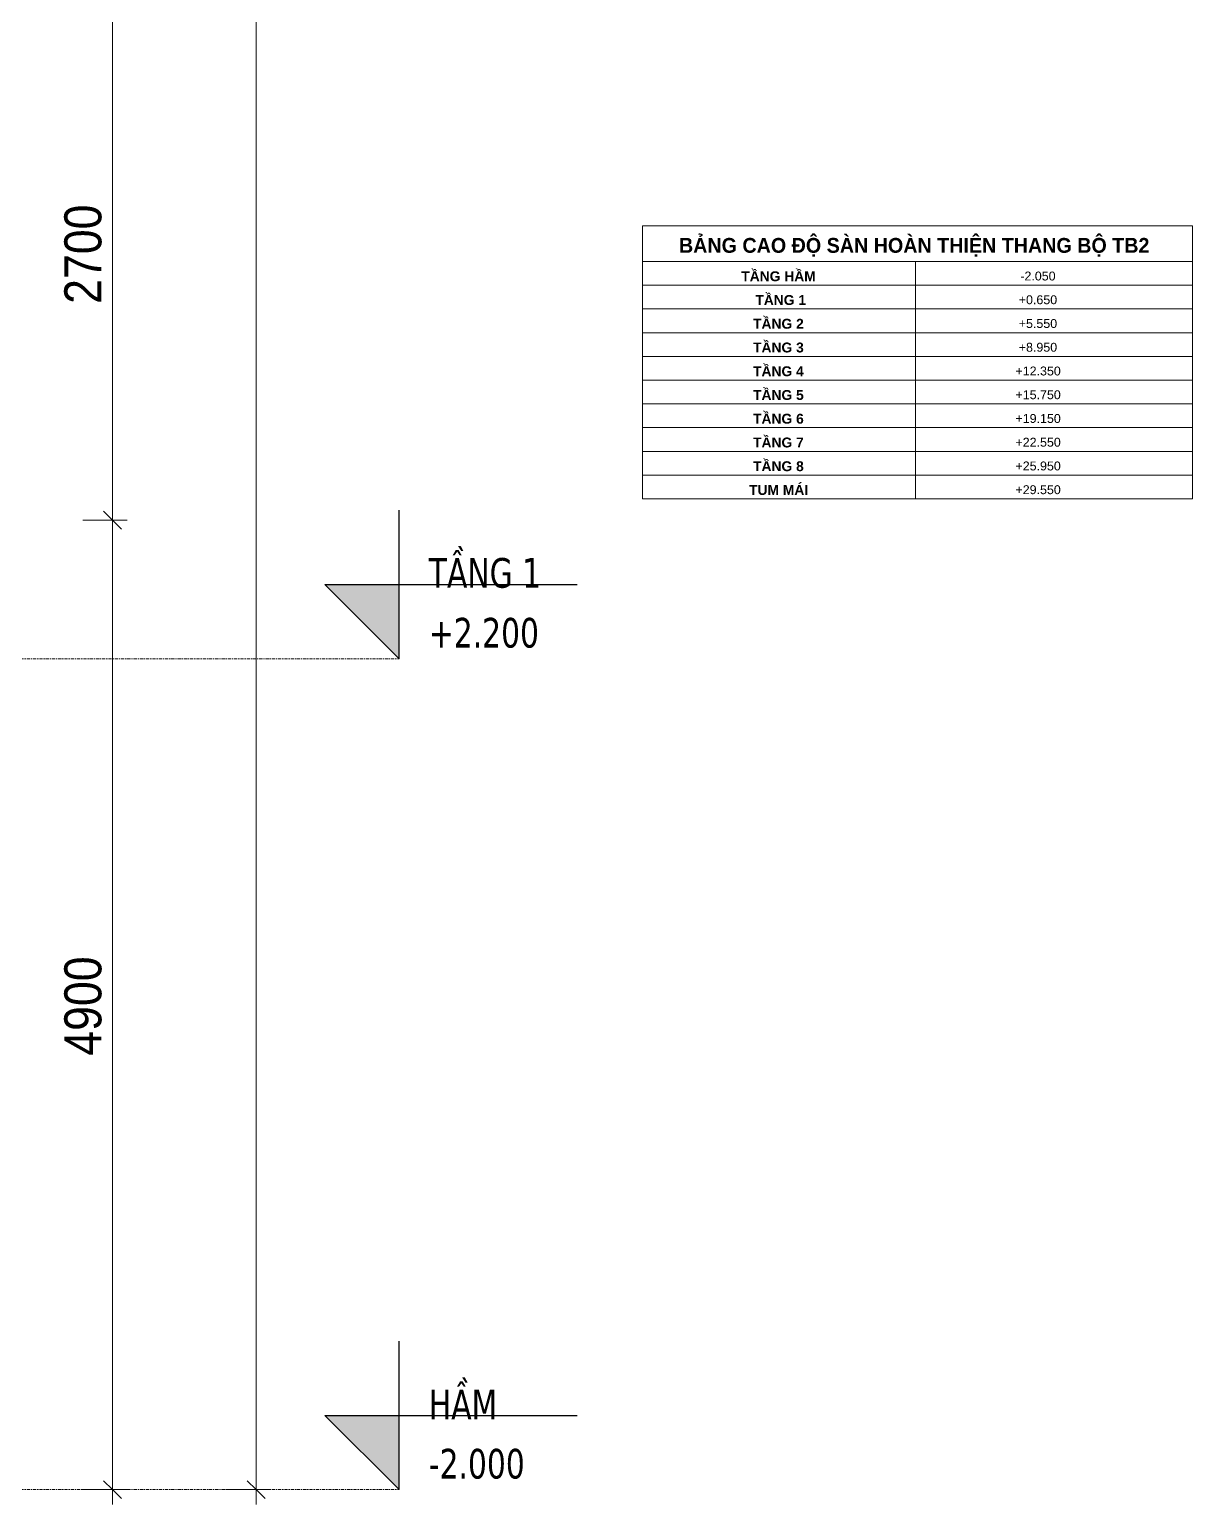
# Model space of a CAD drawing. Header units: millimetres. Extents: x 31919 to 91448, y -42770 to 34550.
# Drawn here: x 85571 to 91448, y -2075 to 5380 of the extents above; entities that cross this region are included whole.
import ezdxf

# ---------------------------------------------------------------- set-up
doc = ezdxf.new("R2010")
doc.units = ezdxf.units.MM
doc.linetypes.add('Centre', pattern=[31.75, 6.35, -4.7625, 15.875, -4.7625])
for name, color, linetype, lineweight in [('A-ANNO-DIMS', 211, 'Continuous', 9), ('A-ANNO-DIMS-75', 211, 'Continuous', 9), ('A-DETL-THIN', 151, 'Continuous', 18), ('A-FLOR-LEVL', 51, 'Continuous', 9), ('A-FLOR-LEVL-1', 51, 'Continuous', 25), ('A-FLOR-LEVL-2', 51, 'Centre', 9), ('G-ANNO-TEXT-1', 7, 'Continuous', 9), ('G-ANNO-TEXT-2', 5, 'Continuous', 9)]:
    doc.layers.add(name, color=color, linetype=linetype, lineweight=lineweight)
doc.styles.add('Arial_5', font='arial.ttf', dxfattribs={"height": 45})
doc.styles.add('Arial_B_4', font='arialbd.ttf', dxfattribs={"width": 0.95, "height": 75})
doc.styles.add('Arial_B_5', font='arialbd.ttf', dxfattribs={"height": 50})
doc.styles.add('Tahoma_B_1', font='tahomabd.ttf', dxfattribs={"width": 0.85, "height": 150})
doc.styles.add('UTM Avo_1', font='', dxfattribs={"width": 0.9, "height": 187.5})
doc.styles.get('UTM Avo_1').set_extended_font_data('UTM Avo')
doc.dimstyles.new('1_Dim_chi_tiet_2_5_2', dxfattribs={"dimscale": 304.8, "dimtxt": 187.368928, "dimasz": 0.295276, "dimexe": 0.246063, "dimexo": 0.0625, "dimgap": 0.024606, "dimtad": 1, "dimdec": 0, "dimrnd": 5, "dimzin": 0, "dimdsep": 46, "dimtxsty": 'UTM Avo_1', "dimblk1": 'OBLIQUE', "dimblk2": 'OBLIQUE', "dimsah": 1, "dimcen": 0.09, "dimdle": 0.246063, "dimazin": 0, "dimtfac": 1, "dimtdec": 4, "dimtix": 1, "dimtmove": 0, "dimatfit": 3, "dimfxl": 0.492126, "dimfxlon": 1, "dimtvp": 1, "dimtolj": 1, "dimtzin": 0, "dimarcsym": 2})

# ---------------------------------------------------------------- blocks, each defined once
blk = doc.blocks.new('Level - CAO ĐỘ LEVEL-350587-TKCS_THANG BỘ TB2 - MẶT CẮT')
at = {"layer": 'A-FLOR-LEVL'}
blk.add_hatch(color=256, dxfattribs=at).paths.add_polyline_path([(-30524, 2575), (-30524, 2200), (-30899, 2575)])
at = {"layer": 'A-FLOR-LEVL-1'}
for p, q in [((-30524, 2200), (-30524, 2950)), ((-30899, 2575), (-30524, 2200)), ((-30899, 2575), (-29624, 2575))]:
    blk.add_line(p, q, dxfattribs=at)
blk = doc.blocks.new('DIMBLOCK160-TKCS_THANG BỘ TB2 - MẶT CẮT')
at = {"layer": 'A-ANNO-DIMS-75', "lineweight": 25}
for p, q in [((85990.2, 2900), (85945.2, 2945)), ((85990.2, 2900), (86035.2, 2855)), ((85990.2, -2000), (85945.2, -1955)), ((85990.2, -2000), (86035.2, -2045))]:
    blk.add_line(p, q, dxfattribs=at)
at = {"layer": 'A-ANNO-DIMS-75'}
for p, q in [((85840.2, 2900), (86065.2, 2900)), ((85990.2, 2900), (85840.2, 2900)), ((85990.2, -2075), (85990.2, 2900)), ((85840.2, -2000), (86065.2, -2000)), ((85990.2, -2000), (85840.2, -2000))]:
    blk.add_line(p, q, dxfattribs=at)
at = {"layer": 'A-ANNO-DIMS-75', "color": 0, "insert": (85746.7, 193.2), "char_height": 187.5, "width": 616.236, "attachment_point": 1, "rotation": 90, "line_spacing_factor": 1.110334, "style": 'UTM Avo_1'}
blk.add_mtext('4900', dxfattribs=at)
blk = doc.blocks.new('_Oblique')
at = {"color": 0, "linetype": 'ByBlock', "lineweight": -2}
blk.add_line((-0.5, -0.5), (0.5, 0.5), dxfattribs=at)
blk = doc.blocks.new('DIMBLOCK161-TKCS_THANG BỘ TB2 - MẶT CẮT')
at = {"layer": 'A-ANNO-DIMS-75'}
for p, q in [((85840.2, 5600), (86065.2, 5600)), ((85990.2, 5600), (85840.2, 5600)), ((85990.2, 2900), (85990.2, 5600)), ((85840.2, 2900), (86065.2, 2900)), ((85990.2, 2900), (85840.2, 2900))]:
    blk.add_line(p, q, dxfattribs=at)
at = {"layer": 'A-ANNO-DIMS-75', "lineweight": 25}
for p, q in [((85990.2, 5600), (85945.2, 5645)), ((85990.2, 5600), (86035.2, 5555)), ((85990.2, 2900), (85945.2, 2945)), ((85990.2, 2900), (86035.2, 2855))]:
    blk.add_line(p, q, dxfattribs=at)
at = {"layer": 'A-ANNO-DIMS-75', "color": 0, "insert": (85746.7, 3993.2), "char_height": 187.5, "width": 616.236, "attachment_point": 1, "rotation": 90, "line_spacing_factor": 1.110334, "style": 'UTM Avo_1'}
blk.add_mtext('2700', dxfattribs=at)
blk = doc.blocks.new('DIMBLOCK171-TKCS_THANG BỘ TB2 - MẶT CẮT')
at = {"layer": 'A-ANNO-DIMS-75'}
for p, q in [((86716.1, -2075), (86716.1, 33875)), ((86566.1, 33800), (86791.1, 33800)), ((86716.1, 33800), (86566.1, 33800)), ((86566.1, -2000), (86791.1, -2000)), ((86716.1, -2000), (86566.1, -2000))]:
    blk.add_line(p, q, dxfattribs=at)
at = {"layer": 'A-ANNO-DIMS-75', "lineweight": 25}
for p, q in [((86716.1, 33800), (86671.1, 33845)), ((86716.1, 33800), (86761.1, 33755)), ((86716.1, -2000), (86671.1, -1955)), ((86716.1, -2000), (86761.1, -2045))]:
    blk.add_line(p, q, dxfattribs=at)
at = {"layer": 'A-ANNO-DIMS-75', "color": 0, "insert": (86472.6, 15579), "char_height": 187.5, "width": 770.294, "attachment_point": 1, "rotation": 90, "line_spacing_factor": 1.110334, "style": 'UTM Avo_1'}
blk.add_mtext('35800', dxfattribs=at)

msp = doc.modelspace()

# ---------------------------------------------------------------- linework, layer by layer
at = {"layer": 'A-DETL-THIN'}
for p, q in [((88668.1, 4387.7), (91448.1, 4387.7)), ((88668.1, 3007.7), (88668.1, 4387.7)), ((91448.1, 3007.7), (91448.1, 4387.7)), ((88668.1, 4207.7), (91448.1, 4207.7)), ((90048.1, 3007.7), (90048.1, 4207.7)), ((88668.1, 4087.7), (91448.1, 4087.7)), ((88668.1, 4087.7), (91448.1, 4087.7)), ((88668.1, 3967.7), (91448.1, 3967.7)), ((88668.1, 3847.7), (91448.1, 3847.7)), ((88668.1, 3727.7), (91448.1, 3727.7)), ((88668.1, 3607.7), (91448.1, 3607.7)), ((88668.1, 3487.7), (91448.1, 3487.7)), ((88668.1, 3367.7), (91448.1, 3367.7)), ((88668.1, 3247.7), (91448.1, 3247.7)), ((88668.1, 3127.7), (91448.1, 3127.7)), ((88668.1, 3007.7), (91448.1, 3007.7))]:
    msp.add_line(p, q, dxfattribs=at)
at = {"layer": 'A-FLOR-LEVL-2'}
for p, q in [((76052.8, 2200), (87438.4, 2200)), ((76052.8, -2000), (87438.4, -2000))]:
    msp.add_line(p, q, dxfattribs=at)

# ---------------------------------------------------------------- block references
at = {"layer": 'A-FLOR-LEVL-1'}
for p in [(117962.4, 0), (117962.4, -4200)]:
    msp.add_blockref('Level - CAO ĐỘ LEVEL-350587-TKCS_THANG BỘ TB2 - MẶT CẮT', p, dxfattribs=at)

# ---------------------------------------------------------------- texts
at = {"layer": 'A-FLOR-LEVL', "char_height": 150, "line_spacing_factor": 0.996129, "style": 'Tahoma_B_1'}
for s, insert, width, attachment_point in [('\\pt765,1530,2295,3060,3825,4590,5355,6120,6885,7650,8415,9180,9945,10710,11475,12240,13005,13770,14535,15300,16065,16830,17595,18360,19125,19890,20655,21420,22185,22950,23715,24480;TẦNG 1', (87588.9, 2555.8), 678.937, 7), ('\\pt318.75,637.5,956.25,1275,1593.75,1912.5,2231.25,2550,2868.75,3187.5,3506.25,3825,4143.75,4462.5,4781.25,5100,5418.75,5737.5,6056.25,6375,6693.75,7012.5,7331.25,7650,7968.75,8287.5,8606.25,8925,9243.75,9562.5,9881.25,10200;+2.200', (87588.9, 2406.3), 662.362, 1), ('\\pt765,1530,2295,3060,3825,4590,5355,6120,6885,7650,8415,9180,9945,10710,11475,12240,13005,13770,14535,15300,16065,16830,17595,18360,19125,19890,20655,21420,22185,22950,23715,24480;HẦM', (87588.9, -1644.2), 425.85, 7), ('\\pt318.75,637.5,956.25,1275,1593.75,1912.5,2231.25,2550,2868.75,3187.5,3506.25,3825,4143.75,4462.5,4781.25,5100,5418.75,5737.5,6056.25,6375,6693.75,7012.5,7331.25,7650,7968.75,8287.5,8606.25,8925,9243.75,9562.5,9881.25,10200;-2.000', (87588.9, -1793.7), 594.787, 1)]:
    msp.add_mtext(s, dxfattribs=dict(at, insert=insert, width=width, attachment_point=attachment_point))
at = {"layer": 'G-ANNO-TEXT-1', "attachment_point": 5, "line_spacing_factor": 0.936439}
for s, insert, char_height, width, style in [('\\pt237.50025,474.99975,712.5,950.00025,1187.49975,1425,1662.50025,1899.99975,2137.5,2375.00025,2612.49975,2850,3087.50025,3324.99975,3562.5,3800.00025,4037.49975,4275,4512.50025,4749.99975,4987.5,5225.00025,5462.49975,5700,5937.50025,6174.99975,6412.5,6650.00025,6887.49975,7125,7362.50025,7599.99975;BẢNG CAO ĐỘ SÀN HOÀN THIỆN THANG BỘ TB2', (90041.7, 4279.2), 75, 2788.488, 'Arial_B_4'), ('\\pt317.5,635,952.5,1270,1587.5,1905,2222.5,2540,2857.5,3175,3492.5,3810,4127.5,4445,4762.5,5080,5397.5,5715,6032.5,6350,6667.5,6985,7302.5,7620,7937.5,8255,8572.5,8890,9207.5,9525,9842.5,10160;TẦNG HẦM', (89356, 4132.4), 50, 555.75, 'Arial_B_5'), ('\\pt317.5,635,952.5,1270,1587.5,1905,2222.5,2540,2857.5,3175,3492.5,3810,4127.5,4445,4762.5,5080,5397.5,5715,6032.5,6350,6667.5,6985,7302.5,7620,7937.5,8255,8572.5,8890,9207.5,9525,9842.5,10160;TẦNG 1 ', (89367, 4012.4), 50, 555.75, 'Arial_B_5'), ('\\pt317.5,635,952.5,1270,1587.5,1905,2222.5,2540,2857.5,3175,3492.5,3810,4127.5,4445,4762.5,5080,5397.5,5715,6032.5,6350,6667.5,6985,7302.5,7620,7937.5,8255,8572.5,8890,9207.5,9525,9842.5,10160;TẦNG 2', (89355.5, 3892.4), 50, 398.5, 'Arial_B_5'), ('\\pt317.5,635,952.5,1270,1587.5,1905,2222.5,2540,2857.5,3175,3492.5,3810,4127.5,4445,4762.5,5080,5397.5,5715,6032.5,6350,6667.5,6985,7302.5,7620,7937.5,8255,8572.5,8890,9207.5,9525,9842.5,10160;TẦNG 3', (89355.5, 3772.4), 50, 398.5, 'Arial_B_5'), ('\\pt317.5,635,952.5,1270,1587.5,1905,2222.5,2540,2857.5,3175,3492.5,3810,4127.5,4445,4762.5,5080,5397.5,5715,6032.5,6350,6667.5,6985,7302.5,7620,7937.5,8255,8572.5,8890,9207.5,9525,9842.5,10160;TẦNG 4', (89355.5, 3652.4), 50, 398.5, 'Arial_B_5'), ('\\pt317.5,635,952.5,1270,1587.5,1905,2222.5,2540,2857.5,3175,3492.5,3810,4127.5,4445,4762.5,5080,5397.5,5715,6032.5,6350,6667.5,6985,7302.5,7620,7937.5,8255,8572.5,8890,9207.5,9525,9842.5,10160;TẦNG 5', (89355.5, 3532.4), 50, 398.5, 'Arial_B_5'), ('\\pt317.5,635,952.5,1270,1587.5,1905,2222.5,2540,2857.5,3175,3492.5,3810,4127.5,4445,4762.5,5080,5397.5,5715,6032.5,6350,6667.5,6985,7302.5,7620,7937.5,8255,8572.5,8890,9207.5,9525,9842.5,10160;TẦNG 6', (89355.5, 3412.4), 50, 398.5, 'Arial_B_5'), ('\\pt317.5,635,952.5,1270,1587.5,1905,2222.5,2540,2857.5,3175,3492.5,3810,4127.5,4445,4762.5,5080,5397.5,5715,6032.5,6350,6667.5,6985,7302.5,7620,7937.5,8255,8572.5,8890,9207.5,9525,9842.5,10160;TẦNG 7', (89355.5, 3292.4), 50, 398.5, 'Arial_B_5'), ('\\pt317.5,635,952.5,1270,1587.5,1905,2222.5,2540,2857.5,3175,3492.5,3810,4127.5,4445,4762.5,5080,5397.5,5715,6032.5,6350,6667.5,6985,7302.5,7620,7937.5,8255,8572.5,8890,9207.5,9525,9842.5,10160;TẦNG 8', (89355.5, 3172.4), 50, 398.5, 'Arial_B_5'), ('\\pt317.5,635,952.5,1270,1587.5,1905,2222.5,2540,2857.5,3175,3492.5,3810,4127.5,4445,4762.5,5080,5397.5,5715,6032.5,6350,6667.5,6985,7302.5,7620,7937.5,8255,8572.5,8890,9207.5,9525,9842.5,10160;TUM MÁI', (89356.5, 3052.4), 50, 398.5, 'Arial_B_5')]:
    msp.add_mtext(s, dxfattribs=dict(at, insert=insert, char_height=char_height, width=width, style=style))
at = {"layer": 'G-ANNO-TEXT-2', "char_height": 45, "width": 597, "attachment_point": 5, "line_spacing_factor": 0.936439, "style": 'Arial_5'}
for s, insert in [('\\pt317.5002,634.99995,952.50015,1269.9999,1587.5001,1904.99985,2222.50005,2539.9998,2857.5,3175.0002,3492.49995,3810.00015,4127.4999,4445.0001,4762.49985,5080.00005,5397.4998,5715,6032.5002,6349.99995,6667.50015,6984.9999,7302.5001,7619.99985,7937.50005,8254.9998,8572.5,8890.0002,9207.49995,9525.00015,9842.4999,10160.0001;-2.050', (90667.1, 4133.7)), ('\\pt317.5002,634.99995,952.50015,1269.9999,1587.5001,1904.99985,2222.50005,2539.9998,2857.5,3175.0002,3492.49995,3810.00015,4127.4999,4445.0001,4762.49985,5080.00005,5397.4998,5715,6032.5002,6349.99995,6667.50015,6984.9999,7302.5001,7619.99985,7937.50005,8254.9998,8572.5,8890.0002,9207.49995,9525.00015,9842.4999,10160.0001;+0.650', (90667.1, 4013.7)), ('\\pt317.5002,634.99995,952.50015,1269.9999,1587.5001,1904.99985,2222.50005,2539.9998,2857.5,3175.0002,3492.49995,3810.00015,4127.4999,4445.0001,4762.49985,5080.00005,5397.4998,5715,6032.5002,6349.99995,6667.50015,6984.9999,7302.5001,7619.99985,7937.50005,8254.9998,8572.5,8890.0002,9207.49995,9525.00015,9842.4999,10160.0001;+5.550', (90667.1, 3893.7)), ('\\pt317.5002,634.99995,952.50015,1269.9999,1587.5001,1904.99985,2222.50005,2539.9998,2857.5,3175.0002,3492.49995,3810.00015,4127.4999,4445.0001,4762.49985,5080.00005,5397.4998,5715,6032.5002,6349.99995,6667.50015,6984.9999,7302.5001,7619.99985,7937.50005,8254.9998,8572.5,8890.0002,9207.49995,9525.00015,9842.4999,10160.0001;+8.950', (90667.1, 3773.7)), ('\\pt317.5002,634.99995,952.50015,1269.9999,1587.5001,1904.99985,2222.50005,2539.9998,2857.5,3175.0002,3492.49995,3810.00015,4127.4999,4445.0001,4762.49985,5080.00005,5397.4998,5715,6032.5002,6349.99995,6667.50015,6984.9999,7302.5001,7619.99985,7937.50005,8254.9998,8572.5,8890.0002,9207.49995,9525.00015,9842.4999,10160.0001;+12.350', (90668, 3653.7)), ('\\pt317.5002,634.99995,952.50015,1269.9999,1587.5001,1904.99985,2222.50005,2539.9998,2857.5,3175.0002,3492.49995,3810.00015,4127.4999,4445.0001,4762.49985,5080.00005,5397.4998,5715,6032.5002,6349.99995,6667.50015,6984.9999,7302.5001,7619.99985,7937.50005,8254.9998,8572.5,8890.0002,9207.49995,9525.00015,9842.4999,10160.0001;+15.750', (90668, 3533.7)), ('\\pt317.5002,634.99995,952.50015,1269.9999,1587.5001,1904.99985,2222.50005,2539.9998,2857.5,3175.0002,3492.49995,3810.00015,4127.4999,4445.0001,4762.49985,5080.00005,5397.4998,5715,6032.5002,6349.99995,6667.50015,6984.9999,7302.5001,7619.99985,7937.50005,8254.9998,8572.5,8890.0002,9207.49995,9525.00015,9842.4999,10160.0001;+19.150', (90668, 3413.7)), ('\\pt317.5002,634.99995,952.50015,1269.9999,1587.5001,1904.99985,2222.50005,2539.9998,2857.5,3175.0002,3492.49995,3810.00015,4127.4999,4445.0001,4762.49985,5080.00005,5397.4998,5715,6032.5002,6349.99995,6667.50015,6984.9999,7302.5001,7619.99985,7937.50005,8254.9998,8572.5,8890.0002,9207.49995,9525.00015,9842.4999,10160.0001;+22.550', (90668, 3293.7)), ('\\pt317.5002,634.99995,952.50015,1269.9999,1587.5001,1904.99985,2222.50005,2539.9998,2857.5,3175.0002,3492.49995,3810.00015,4127.4999,4445.0001,4762.49985,5080.00005,5397.4998,5715,6032.5002,6349.99995,6667.50015,6984.9999,7302.5001,7619.99985,7937.50005,8254.9998,8572.5,8890.0002,9207.49995,9525.00015,9842.4999,10160.0001;+25.950', (90668, 3173.7)), ('\\pt317.5002,634.99995,952.50015,1269.9999,1587.5001,1904.99985,2222.50005,2539.9998,2857.5,3175.0002,3492.49995,3810.00015,4127.4999,4445.0001,4762.49985,5080.00005,5397.4998,5715,6032.5002,6349.99995,6667.50015,6984.9999,7302.5001,7619.99985,7937.50005,8254.9998,8572.5,8890.0002,9207.49995,9525.00015,9842.4999,10160.0001;+29.550', (90668, 3053.7))]:
    msp.add_mtext(s, dxfattribs=dict(at, insert=insert))

# ---------------------------------------------------------------- dimensions: what is measured, and where the dimension line sits
at = {"layer": 'A-ANNO-DIMS'}
for base, p1, p2, override, picture, middle in [((86716.1, 33800), (86566.1, -2000), (86566.1, 33800), {"dimpost": '<>', "dimfxl": 35800}, 'DIMBLOCK171-TKCS_THANG BỘ TB2 - MẶT CẮT', (86611.6, 15900)), ((85990.2, 5600), (85840.2, 2900), (85840.2, 5600), {"dimpost": '<>', "dimfxl": 2700}, 'DIMBLOCK161-TKCS_THANG BỘ TB2 - MẶT CẮT', (85885.7, 4250)), ((85990.2, 2900), (85840.2, -2000), (85840.2, 2900), {"dimpost": '<>', "dimfxl": 4900}, 'DIMBLOCK160-TKCS_THANG BỘ TB2 - MẶT CẮT', (85885.7, 450))]:
    dim = msp.add_linear_dim(base=base, p1=p1, p2=p2, angle=90, dimstyle='1_Dim_chi_tiet_2_5_2', override=override, dxfattribs=at)
    dim.commit()
    dim.dimension.update_dxf_attribs({"geometry": picture, "text_midpoint": middle})

doc.saveas('drawing.dxf')
